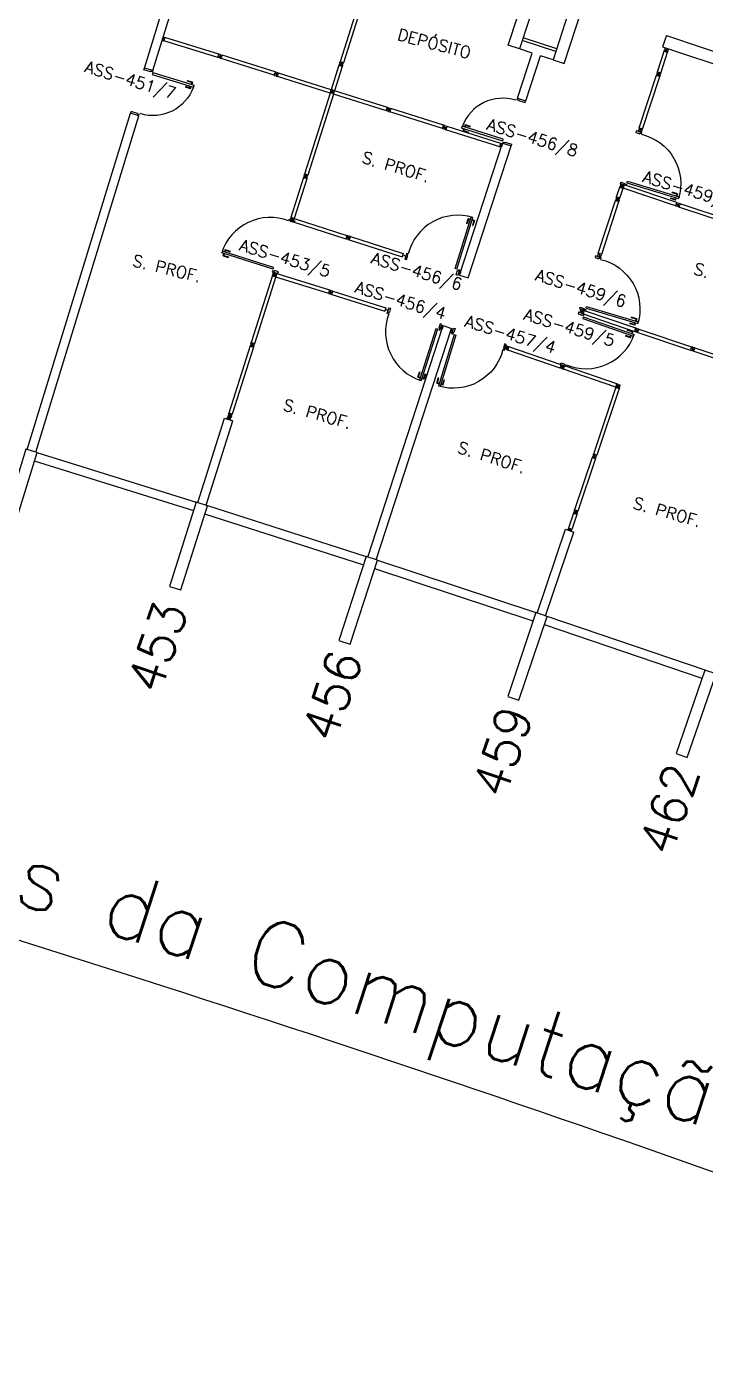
# Model space of a CAD drawing. Extents: x -152 to 150, y 325 to 437.
# Drawn here: x 104.86 to 116.38, y 325.47 to 347.88 of the extents above; entities that cross this region are included whole.
import ezdxf
from ezdxf.enums import TextEntityAlignment as Align

# ---------------------------------------------------------------- set-up
doc = ezdxf.new("R2010")
doc.units = 0
doc.header["$LTSCALE"] = 0.01
doc.header["$MEASUREMENT"] = 0
doc.header["$PDMODE"] = 98
doc.layers.get('0').update_dxf_attribs({"linetype": 'CONTINUOUS'})
doc.layers.get('DEFPOINTS').update_dxf_attribs({"linetype": 'CONTINUOUS'})
for name, color, linetype in [('ALV', 2, 'CONTINUOUS'), ('DIV', 2, 'CONTINUOUS'), ('ESQ', 1, 'CONTINUOUS'), ('ESTR', 3, 'CONTINUOUS'), ('NOPILAR1', 2, 'CONTINUOUS'), ('TEXTO', 2, 'CONTINUOUS'), ('TEXTO-CENTRO-CUSTO', 2, 'CONTINUOUS'), ('TEXTO-ENDEREÇO', 2, 'CONTINUOUS')]:
    doc.layers.add(name, color=color, linetype=linetype)
doc.styles.add('1', font='romans.shx')
doc.styles.add('NOPILAR', font='simplex.shx', dxfattribs={"height": 0.6})
doc.styles.add('UNB-100', font='simplex.shx', dxfattribs={"height": 3})
doc.styles.add('UNB-100-1', font='simplex.shx', dxfattribs={"height": 0.2})
doc.dimstyles.new('1-600', dxfattribs={"dimtxt": 1.1, "dimasz": 2.5, "dimexe": 2, "dimexo": 4, "dimgap": 0.2, "dimtad": 1, "dimdec": 0, "dimzin": 4, "dimdsep": 46, "dimlunit": 6, "dimtxsty": '1', "dimblk1": 'NONE', "dimblk2": 'NONE', "dimsah": 1, "dimcen": 0, "dimclrd": 2, "dimclre": 2, "dimclrt": 2, "dimadec": 0, "dimazin": 0, "dimtfac": 1, "dimtdec": 0, "dimtmove": 2, "dimatfit": 3, "dimldrblk": 'NONE', "dimfxl": 1, "dimtolj": 1, "dimtzin": 0, "dimarcsym": 0})

# ---------------------------------------------------------------- blocks, each defined once
blk = doc.blocks.new('PILAR-SSC')
blk.add_lwpolyline([(0.003, -72.467), (0.003, -73.967), (0.203, -73.967), (0.203, -72.467)], close=True)
blk = doc.blocks.new('PDV2E-SSC')
at = {"layer": 'DIV'}
for p, q in [((0.034, 0.925), (0.034, 0.835)), ((0.034, 0.925), (0.074, 0.925)), ((0.044, 0.915), (0.044, 0.835)), ((0.044, 0.915), (0.074, 0.915)), ((0.076, 0.05), (0.076, 0.965)), ((0.106, 0.965), (0.076, 0.965)), ((0.106, 0.05), (0.106, 0.965)), ((0.148, 0.925), (0.108, 0.925)), ((0.138, 0.915), (0.108, 0.915)), ((0.138, 0.915), (0.138, 0.835)), ((0.148, 0.925), (0.148, 0.835)), ((0.044, 0.835), (0.034, 0.835)), ((0.138, 0.835), (0.148, 0.835)), ((0.031, 0.05), (0.031, -0.05)), ((0.051, 0.05), (0.031, 0.05)), ((0.051, 0.02), (0.051, 0.05)), ((0.051, 0.02), (0.061, 0.02)), ((0.061, -0.05), (0.061, 0.02)), ((0.076, 0.05), (0.106, 0.05)), ((0.95, 0.02), (0.94, 0.02)), ((0.94, -0.05), (0.94, 0.02)), ((0.95, 0.02), (0.95, 0.05)), ((0.95, 0.05), (0.97, 0.05)), ((0.97, 0.05), (0.97, 0.035)), ((0.97, 0.035), (0.97, -0.035)), ((0.031, -0.05), (0.061, -0.05)), ((0.97, -0.05), (0.94, -0.05)), ((0.97, -0.035), (0.97, -0.05))]:
    blk.add_line(p, q, dxfattribs=at)
at = {"layer": 'DIV', "color": 1}
blk.add_arc((0.076, 0.1), 0.865, 356.6786, 90, dxfattribs=at)
blk = doc.blocks.new('MTT-SSC')
for p, q in [((-0.006, 0.03), (-0.03, 0.03)), ((-0.03, 0.008), (-0.03, 0.03)), ((-0.03, 0.008), (-0.02, 0.008)), ((-0.02, -0.008), (-0.02, 0.008)), ((-0.006, 0.0205), (-0.006, 0.03)), ((0.006, 0.0205), (-0.006, 0.0205)), ((0.0051, 0), (-0.0051, 0)), ((-0.0051, 0), (0.0051, 0)), ((0, -0.0051), (0, 0.0051)), ((0, 0.0051), (0, -0.0051)), ((0.006, 0.0205), (0.006, 0.03)), ((0.006, 0.03), (0.03, 0.03)), ((0.02, -0.008), (0.02, 0.008)), ((0.03, 0.008), (0.02, 0.008)), ((0.03, 0.008), (0.03, 0.03)), ((-0.03, -0.008), (-0.02, -0.008)), ((-0.03, -0.008), (-0.03, -0.03)), ((-0.03, -0.03), (-0.006, -0.03)), ((-0.03, -0.03), (-0.009, -0.03)), ((-0.009, -0.03), (-0.027, -0.03)), ((-0.006, -0.0205), (-0.006, -0.03)), ((-0.006, -0.0205), (-0.006, -0.03)), ((0.006, -0.0205), (-0.006, -0.0205)), ((-0.006, -0.0205), (0.006, -0.0205)), ((0.006, -0.0205), (0.006, -0.03)), ((0.006, -0.0205), (0.006, -0.03)), ((0.03, -0.03), (0.006, -0.03)), ((0.03, -0.008), (0.02, -0.008)), ((0.03, -0.008), (0.03, -0.03))]:
    blk.add_line(p, q)
blk = doc.blocks.new('DIV-SSC')
for p, q in [((-0.005, 0), (0.005, 0)), ((0, 0.005), (0, -0.005)), ((-0.03, -0.03), (-0.03, -0.97)), ((0.03, -0.03), (-0.03, -0.03)), ((-0.03, -0.03), (-0.009, -0.03)), ((-0.009, -0.03), (-0.027, -0.03)), ((-0.006, -0.02), (0.006, -0.02)), ((-0.006, -0.02), (-0.006, -0.03)), ((-0.005, -0.022), (0.005, -0.022)), ((-0.005, -0.022), (-0.005, -0.029)), ((0.005, -0.029), (-0.005, -0.029)), ((0.005, -0.03), (-0.005, -0.03)), ((0.005, -0.022), (0.005, -0.029)), ((0.006, -0.02), (0.006, -0.03)), ((0.03, -0.03), (0.03, -0.97)), ((0.03, -0.97), (-0.03, -0.97)), ((0.007, -0.999), (-0.007, -0.999)), ((-0.006, -0.98), (-0.006, -0.97)), ((-0.006, -0.98), (0.006, -0.98)), ((0.005, -0.97), (-0.005, -0.97)), ((0, -0.991), (0, -1.006)), ((0.006, -0.98), (0.006, -0.97))]:
    blk.add_line(p, q)
blk = doc.blocks.new('DIVMT-SSC')
for p, q in [((0, 0.005), (0, -0.005)), ((0, -0.005), (0, 0.005)), ((-0.03, -0.03), (-0.03, -0.97)), ((0.006, -0.03), (-0.006, -0.03)), ((-0.005, 0), (0.005, 0)), ((0.005, 0), (-0.005, 0)), ((0.006, -0.02), (0.006, -0.03)), ((0.03, -0.03), (0.03, -0.97)), ((0.03, -0.97), (-0.03, -0.97)), ((-0.006, -0.98), (-0.006, -0.97)), ((-0.006, -0.98), (0.006, -0.98)), ((0.006, -1.001), (-0.006, -1.001)), ((0.005, -0.97), (-0.005, -0.97)), ((0, -0.994), (0, -1.007)), ((0, -1.02), (0, -1.021)), ((0.006, -0.98), (0.006, -0.97))]:
    blk.add_line(p, q)
blk.add_lwpolyline([(0.006, -0.02), (-0.006, -0.02), (0.006, -0.02), (0.006, -0.03), (0.03, -0.03), (0.03, -0.008), (0.02, -0.008), (0.02, 0.008), (0.03, 0.008), (0.03, 0.03), (0.006, 0.03), (0.006, 0.02), (-0.006, 0.02), (-0.006, 0.03), (-0.03, 0.03), (-0.03, 0.008), (-0.02, 0.008), (-0.02, -0.008), (-0.03, -0.008), (-0.03, -0.03), (-0.006, -0.03), (-0.006, -0.02), (-0.006, -0.03)])
blk = doc.blocks.new('MTINI-SSC')
for p, q in [((-0.03, 0.008), (-0.03, 0.028)), ((-0.03, 0.028), (-0.008, 0.028)), ((-0.03, 0.008), (-0.02, 0.008)), ((-0.02, 0), (-0.02, 0.008)), ((-0.001, 0), (-0.02, 0)), ((-0.008, 0.019), (-0.008, 0.028)), ((0.008, 0.019), (-0.008, 0.019)), ((0.005, 0), (-0.005, 0)), ((0.02, 0), (-0.001, 0)), ((0, -0.005), (0, 0.005)), ((0.008, 0.019), (0.008, 0.028)), ((0.03, 0.028), (0.008, 0.028)), ((0.03, 0.008), (0.02, 0.008)), ((0.02, 0), (0.02, 0.008)), ((0.03, 0.008), (0.03, 0.028))]:
    blk.add_line(p, q)
blk = doc.blocks.new('PD80-SSC')
at = {"color": 2}
for p, q in [((-0.777, 0.01), (-0.777, -0.03)), ((-0.777, 0.01), (-0.687, 0.01)), ((-0.687, 0), (-0.687, 0.01)), ((-0.075, 0), (0.075, 0)), ((-0.075, 0), (-0.075, -0.02)), ((0.075, -0.03), (0.075, 0)), ((-0.817, -0.065), (-0.817, -0.03)), ((-0.085, -0.03), (-0.817, -0.03)), ((-0.085, -0.065), (-0.817, -0.065)), ((-0.777, -0.105), (-0.777, -0.065)), ((-0.777, -0.105), (-0.687, -0.105)), ((-0.767, 0), (-0.767, -0.03)), ((-0.767, 0), (-0.687, 0)), ((-0.767, -0.095), (-0.767, -0.065)), ((-0.767, -0.095), (-0.687, -0.095)), ((-0.687, -0.095), (-0.687, -0.105)), ((-0.085, -0.03), (-0.085, -0.065)), ((-0.075, -0.02), (-0.04, -0.02)), ((-0.04, -0.03), (-0.04, -0.02)), ((-0.04, -0.03), (0.075, -0.03)), ((-0.075, -0.781), (-0.04, -0.781)), ((-0.075, -0.801), (-0.075, -0.781)), ((-0.075, -0.801), (0.075, -0.801)), ((-0.075, -0.802), (0.075, -0.802)), ((-0.04, -0.771), (0.075, -0.771)), ((-0.04, -0.771), (-0.04, -0.781)), ((0.075, -0.771), (0.075, -0.801))]:
    blk.add_line(p, q, dxfattribs=at)
at = {"color": 1}
blk.add_arc((-0.085, -0.03), 0.731, 182.6571, 270, dxfattribs=at)
blk = doc.blocks.new('PE80-SSC')
at = {"color": 2}
for p, q in [((0.075, 0), (-0.075, 0)), ((-0.075, -0.03), (-0.075, 0)), ((0.075, 0), (0.075, -0.02)), ((0.777, 0.01), (0.687, 0.01)), ((0.687, 0), (0.687, 0.01)), ((0.777, 0.01), (0.777, -0.03)), ((0.04, -0.03), (-0.075, -0.03)), ((0.075, -0.02), (0.04, -0.02)), ((0.04, -0.03), (0.04, -0.02)), ((0.085, -0.03), (0.817, -0.03)), ((0.085, -0.03), (0.085, -0.065)), ((0.085, -0.065), (0.817, -0.065)), ((0.767, 0), (0.687, 0)), ((0.767, -0.095), (0.687, -0.095)), ((0.687, -0.095), (0.687, -0.105)), ((0.777, -0.105), (0.687, -0.105)), ((0.767, 0), (0.767, -0.03)), ((0.767, -0.095), (0.767, -0.065)), ((0.777, -0.105), (0.777, -0.065)), ((0.817, -0.065), (0.817, -0.03)), ((0.04, -0.771), (-0.075, -0.771)), ((-0.075, -0.771), (-0.075, -0.801)), ((0.075, -0.801), (-0.075, -0.801)), ((0.075, -0.802), (-0.075, -0.802)), ((0.04, -0.771), (0.04, -0.781)), ((0.075, -0.781), (0.04, -0.781)), ((0.075, -0.801), (0.075, -0.781))]:
    blk.add_line(p, q, dxfattribs=at)
at = {"color": 1}
blk.add_arc((0.085, -0.03), 0.731, 270, 357.3429, dxfattribs=at)
blk = doc.blocks.new('PDV2D-SSC')
for p, q in [((-0.148, 0.925), (-0.108, 0.925)), ((-0.148, 0.925), (-0.148, 0.835)), ((-0.138, 0.915), (-0.108, 0.915)), ((-0.138, 0.915), (-0.138, 0.835)), ((-0.106, 0.965), (-0.076, 0.965)), ((-0.106, 0.05), (-0.106, 0.965)), ((-0.076, 0.05), (-0.076, 0.965)), ((-0.034, 0.925), (-0.074, 0.925)), ((-0.044, 0.915), (-0.074, 0.915)), ((-0.044, 0.915), (-0.044, 0.835)), ((-0.034, 0.925), (-0.034, 0.835)), ((-0.138, 0.835), (-0.148, 0.835)), ((-0.044, 0.835), (-0.034, 0.835)), ((-0.95, 0.05), (-0.97, 0.05)), ((-0.97, 0.05), (-0.97, 0.035)), ((-0.97, 0.035), (-0.97, -0.035)), ((-0.95, 0.02), (-0.95, 0.05)), ((-0.95, 0.02), (-0.94, 0.02)), ((-0.94, -0.05), (-0.94, 0.02)), ((-0.076, 0.05), (-0.106, 0.05)), ((-0.051, 0.02), (-0.061, 0.02)), ((-0.061, -0.05), (-0.061, 0.02)), ((-0.051, 0.05), (-0.031, 0.05)), ((-0.051, 0.02), (-0.051, 0.05)), ((-0.031, 0.05), (-0.031, -0.05)), ((-0.97, -0.035), (-0.97, -0.05)), ((-0.97, -0.05), (-0.94, -0.05)), ((-0.031, -0.05), (-0.061, -0.05))]:
    blk.add_line(p, q)
at = {"color": 1}
blk.add_arc((-0.076, 0.1), 0.865, 90, 183.3214, dxfattribs=at)
blk = doc.blocks.new('A$C73356FFD')
at = {"layer": 'DIV'}
for p, q in [((0.025, 0.03), (0.035, 0.03)), ((0.035, 0.03), (0.025, 0.03)), ((0.03, 0.025), (0.03, 0.035)), ((0.03, 0.035), (0.03, 0.025))]:
    blk.add_line(p, q, dxfattribs=at)
blk.add_lwpolyline([(0.009, 0.036), (0, 0.036), (0, 0.06), (0.022, 0.06), (0.022, 0.05), (0.038, 0.05), (0.038, 0.06), (0.06, 0.06), (0.06, 0.036), (0.05, 0.036), (0.05, 0.024), (0.06, 0.024), (0.06, 0), (0.038, 0), (0.038, 0.01), (0.022, 0.01), (0.022, 0), (0, 0), (0, 0.024), (0.009, 0.024)], close=True, dxfattribs=at)
blk = doc.blocks.new('A$C2A1C1759')
at = {"linetype": 'Continuous'}
blk.add_blockref('A$C73356FFD', (0, 0), dxfattribs=at)
blk = doc.blocks.new('*D80')
at = {"layer": 'DEFPOINTS', "color": 0, "transparency": 16777216}
for p in [(99.036, 342.436), (98.62, 340.995), (122.267, 334.866), (121.754, 333.457), (112.016, 329.987)]:
    blk.add_point(p, dxfattribs=at)
at = {"layer": 'TEXTO-CENTRO-CUSTO', "color": 2, "lineweight": -2, "transparency": 16777216}
for p, q in [((97.511, 337.152), (96.264, 332.828)), ((120.386, 329.698), (118.846, 325.469))]:
    blk.add_line(p, q, dxfattribs=at)
blk.add_arc((-0.447, -2.286), 350.79, 70, 73.90244, dxfattribs=at)
at = {"layer": 'TEXTO-CENTRO-CUSTO', "color": 2, "transparency": 16777216, "insert": (108.527, 332.13), "char_height": 1.1, "attachment_point": 5, "rotation": 341.9512, "style": '1'}
blk.add_mtext('\\A1;Ciências da Computação', dxfattribs=at)
blk = doc.blocks.new('_NONE')
at = {"color": 0, "linetype": 'ByBlock'}
blk.add_circle((0, 0), 0.25, dxfattribs=at)

msp = doc.modelspace()

# ---------------------------------------------------------------- linework, layer by layer
at = {"layer": 'ALV'}
for p, q in [((106.857, 347.176), (107.51, 349.304)), ((107, 347.132), (107.654, 349.26)), ((113.837, 347.457), (113.266, 347.643)), ((113.852, 347.505), (113.282, 347.691)), ((115.712, 347.727), (115.649, 347.537)), ((115.712, 347.727), (119.248, 346.541)), ((113.185, 346.667), (113.434, 347.431)), ((113.434, 347.431), (113.22, 347.501)), ((115.649, 347.537), (119.185, 346.351)), ((113.328, 346.622), (113.576, 347.384)), ((113.79, 347.315), (113.576, 347.384)), ((107, 347.132), (106.857, 347.176)), ((113.185, 346.667), (113.328, 346.622)), ((104.868, 340.701), (106.621, 346.409)), ((105.012, 340.657), (106.765, 346.365)), ((106.765, 346.365), (106.621, 346.409)), ((112.205, 343.66), (112.935, 345.901)), ((112.348, 343.613), (113.078, 345.855)), ((112.935, 345.901), (113.078, 345.855)), ((112.205, 343.66), (112.348, 343.613)), ((110.645, 338.874), (111.926, 342.804)), ((110.788, 338.827), (112.069, 342.757)), ((111.926, 342.804), (112.069, 342.757)), ((107.761, 339.8), (108.213, 341.23)), ((107.904, 339.754), (108.356, 341.185)), ((108.213, 341.23), (108.356, 341.185)), ((104.988, 340.507), (107.69, 339.665)), ((105.033, 340.65), (107.734, 339.808)), ((107.879, 339.605), (110.573, 338.739)), ((107.925, 339.747), (110.619, 338.882)), ((113.522, 337.923), (113.999, 339.346)), ((113.664, 337.876), (114.141, 339.299)), ((113.999, 339.346), (114.141, 339.299)), ((110.762, 338.678), (113.449, 337.79)), ((110.809, 338.82), (113.496, 337.932)), ((113.686, 337.869), (116.365, 336.958)), ((113.637, 337.727), (116.316, 336.816))]:
    msp.add_line(p, q, dxfattribs=at)
at = {"layer": 'DIV'}
for p, q in [((107.149, 347.682), (107.148, 347.683)), ((107.174, 347.675), (107.161, 347.679)), ((107.166, 347.671), (107.169, 347.683)), ((107.19, 347.676), (107.186, 347.665)), ((107.186, 347.665), (107.195, 347.662)), ((107.188, 347.639), (107.206, 347.696)), ((107.19, 347.676), (107.199, 347.673)), ((107.195, 347.663), (107.198, 347.672)), ((108.121, 347.411), (107.206, 347.696)), ((108.103, 347.354), (107.188, 347.639)), ((115.561, 347.11), (115.676, 347.464)), ((115.618, 347.091), (115.733, 347.446)), ((115.676, 347.464), (115.733, 347.446)), ((115.702, 347.466), (115.699, 347.457)), ((115.7, 347.456), (115.709, 347.453)), ((115.713, 347.462), (115.702, 347.466)), ((115.708, 347.486), (115.72, 347.482)), ((115.713, 347.462), (115.71, 347.453)), ((115.712, 347.477), (115.716, 347.49)), ((115.72, 347.502), (115.72, 347.503)), ((108.103, 347.354), (108.121, 347.411)), ((108.103, 347.354), (108.11, 347.377)), ((108.124, 347.347), (108.103, 347.354)), ((108.11, 347.378), (108.113, 347.387)), ((108.119, 347.374), (108.11, 347.377)), ((108.119, 347.374), (108.11, 347.377)), ((108.121, 347.411), (108.114, 347.388)), ((108.121, 347.411), (108.114, 347.391)), ((108.114, 347.391), (108.12, 347.408)), ((108.123, 347.385), (108.114, 347.388)), ((108.123, 347.385), (108.114, 347.388)), ((108.119, 347.374), (108.123, 347.385)), ((108.123, 347.385), (108.119, 347.374)), ((108.142, 347.404), (108.121, 347.411)), ((108.124, 347.347), (108.127, 347.357)), ((108.127, 347.357), (108.142, 347.352)), ((108.135, 347.375), (108.145, 347.372)), ((108.145, 347.372), (108.135, 347.375)), ((108.142, 347.404), (108.139, 347.395)), ((108.139, 347.395), (108.154, 347.39)), ((108.139, 347.368), (108.142, 347.378)), ((108.142, 347.378), (108.139, 347.368)), ((108.139, 347.342), (108.142, 347.352)), ((108.139, 347.342), (108.16, 347.336)), ((108.157, 347.399), (108.154, 347.39)), ((108.157, 347.399), (108.178, 347.393)), ((108.158, 347.361), (108.162, 347.373)), ((108.158, 347.361), (108.167, 347.359)), ((108.167, 347.359), (108.16, 347.336)), ((108.162, 347.373), (108.171, 347.37)), ((108.171, 347.37), (108.178, 347.393)), ((110.157, 347.223), (110.027, 346.808)), ((110.214, 347.205), (110.084, 346.79)), ((110.164, 347.244), (110.157, 347.223)), ((110.157, 347.223), (110.18, 347.216)), ((110.214, 347.205), (110.157, 347.223)), ((110.157, 347.223), (110.177, 347.217)), ((110.177, 347.217), (110.16, 347.222)), ((110.164, 347.244), (110.173, 347.241)), ((110.169, 347.26), (110.175, 347.281)), ((110.169, 347.26), (110.178, 347.257)), ((110.173, 347.241), (110.178, 347.257)), ((110.198, 347.273), (110.175, 347.281)), ((110.183, 347.225), (110.18, 347.216)), ((110.183, 347.225), (110.18, 347.216)), ((110.191, 347.213), (110.181, 347.216)), ((110.194, 347.222), (110.183, 347.225)), ((110.183, 347.225), (110.194, 347.222)), ((110.2, 347.241), (110.19, 347.244)), ((110.19, 347.244), (110.2, 347.241)), ((110.194, 347.222), (110.192, 347.213)), ((110.194, 347.222), (110.192, 347.213)), ((110.214, 347.205), (110.192, 347.213)), ((110.193, 347.238), (110.196, 347.248)), ((110.196, 347.248), (110.193, 347.238)), ((110.195, 347.264), (110.198, 347.273)), ((110.207, 347.261), (110.195, 347.264)), ((110.207, 347.261), (110.21, 347.27)), ((110.21, 347.27), (110.233, 347.262)), ((110.212, 347.229), (110.216, 347.245)), ((110.221, 347.226), (110.212, 347.229)), ((110.221, 347.226), (110.214, 347.205)), ((110.226, 347.242), (110.216, 347.245)), ((110.226, 347.242), (110.233, 347.262)), ((115.55, 347.074), (115.543, 347.053)), ((115.566, 347.046), (115.543, 347.053)), ((115.55, 347.074), (115.559, 347.071)), ((115.555, 347.089), (115.561, 347.11)), ((115.555, 347.089), (115.564, 347.086)), ((115.564, 347.086), (115.559, 347.071)), ((115.561, 347.11), (115.584, 347.103)), ((115.561, 347.11), (115.618, 347.091)), ((115.569, 347.055), (115.566, 347.046)), ((115.569, 347.055), (115.58, 347.051)), ((115.576, 347.074), (115.585, 347.071)), ((115.585, 347.071), (115.576, 347.074)), ((115.58, 347.051), (115.577, 347.042)), ((115.577, 347.042), (115.6, 347.034)), ((115.582, 347.077), (115.579, 347.067)), ((115.579, 347.067), (115.582, 347.077)), ((115.581, 347.094), (115.584, 347.103)), ((115.581, 347.094), (115.584, 347.103)), ((115.581, 347.094), (115.593, 347.09)), ((115.593, 347.09), (115.581, 347.094)), ((115.585, 347.102), (115.595, 347.099)), ((115.593, 347.09), (115.596, 347.099)), ((115.593, 347.09), (115.596, 347.099)), ((115.618, 347.091), (115.596, 347.099)), ((115.602, 347.074), (115.597, 347.058)), ((115.607, 347.055), (115.597, 347.058)), ((115.598, 347.098), (115.616, 347.092)), ((115.618, 347.091), (115.598, 347.098)), ((115.607, 347.055), (115.6, 347.034)), ((115.612, 347.071), (115.602, 347.074)), ((115.612, 347.071), (115.618, 347.091)), ((110.009, 346.75), (109.572, 345.374)), ((110.016, 346.771), (110.025, 346.768)), ((110.02, 346.787), (110.027, 346.808)), ((110.02, 346.787), (110.03, 346.784)), ((110.025, 346.768), (110.03, 346.784)), ((110.05, 346.8), (110.027, 346.808)), ((110.084, 346.79), (110.027, 346.808)), ((110.035, 346.752), (110.032, 346.743)), ((110.046, 346.749), (110.035, 346.752)), ((110.041, 346.752), (110.04, 346.751)), ((110.053, 346.768), (110.041, 346.772)), ((110.046, 346.749), (110.043, 346.74)), ((110.049, 346.777), (110.045, 346.764)), ((110.047, 346.792), (110.05, 346.801)), ((110.047, 346.791), (110.05, 346.8)), ((110.047, 346.792), (110.059, 346.788)), ((110.058, 346.788), (110.047, 346.791)), ((110.061, 346.798), (110.051, 346.801)), ((110.058, 346.788), (110.061, 346.797)), ((110.059, 346.788), (110.062, 346.797)), ((110.063, 346.756), (110.068, 346.772)), ((110.073, 346.753), (110.063, 346.756)), ((110.078, 346.769), (110.068, 346.772)), ((110.066, 346.732), (109.629, 345.356)), ((111.018, 346.431), (111.036, 346.488)), ((111.973, 346.129), (111.991, 346.186)), ((112.885, 345.84), (111.973, 346.129)), ((112.903, 345.897), (111.991, 346.186)), ((112.885, 345.84), (112.903, 345.897)), ((112.892, 345.864), (112.895, 345.874)), ((112.901, 345.86), (112.892, 345.863)), ((112.893, 345.864), (112.896, 345.873)), ((112.9, 345.861), (112.893, 345.864)), ((112.904, 345.872), (112.895, 345.874)), ((112.903, 345.897), (112.896, 345.877)), ((112.896, 345.877), (112.902, 345.894)), ((112.903, 345.871), (112.896, 345.873)), ((112.903, 345.871), (112.9, 345.861)), ((112.904, 345.872), (112.901, 345.86)), ((112.927, 345.858), (112.917, 345.861)), ((112.924, 345.865), (112.921, 345.855)), ((109.554, 345.317), (109.341, 344.639)), ((109.611, 345.298), (109.398, 344.621)), ((109.56, 345.338), (109.554, 345.317)), ((109.554, 345.317), (109.577, 345.309)), ((109.611, 345.298), (109.554, 345.317)), ((109.554, 345.317), (109.574, 345.31)), ((109.574, 345.31), (109.557, 345.316)), ((109.56, 345.338), (109.57, 345.335)), ((109.565, 345.353), (109.572, 345.374)), ((109.565, 345.353), (109.575, 345.35)), ((109.57, 345.335), (109.575, 345.35)), ((109.595, 345.367), (109.572, 345.374)), ((109.629, 345.356), (109.572, 345.374)), ((109.58, 345.318), (109.577, 345.309)), ((109.58, 345.318), (109.577, 345.309)), ((109.587, 345.306), (109.578, 345.309)), ((109.591, 345.315), (109.58, 345.318)), ((109.58, 345.318), (109.591, 345.315)), ((109.597, 345.334), (109.585, 345.337)), ((109.586, 345.317), (109.585, 345.316)), ((109.596, 345.335), (109.587, 345.338)), ((109.587, 345.338), (109.596, 345.335)), ((109.591, 345.315), (109.588, 345.306)), ((109.591, 345.315), (109.588, 345.306)), ((109.611, 345.298), (109.588, 345.306)), ((109.593, 345.342), (109.589, 345.329)), ((109.59, 345.331), (109.593, 345.341)), ((109.593, 345.341), (109.59, 345.331)), ((109.592, 345.357), (109.595, 345.367)), ((109.592, 345.357), (109.595, 345.367)), ((109.603, 345.354), (109.592, 345.357)), ((109.592, 345.357), (109.603, 345.354)), ((109.605, 345.363), (109.596, 345.366)), ((109.603, 345.354), (109.606, 345.363)), ((109.603, 345.354), (109.606, 345.363)), ((109.606, 345.363), (109.629, 345.356)), ((109.608, 345.322), (109.613, 345.338)), ((109.618, 345.319), (109.608, 345.322)), ((109.618, 345.319), (109.611, 345.298)), ((109.622, 345.335), (109.613, 345.338)), ((109.622, 345.335), (109.629, 345.356)), ((114.953, 345.174), (114.965, 345.17)), ((114.957, 345.165), (114.961, 345.178)), ((114.965, 345.19), (114.965, 345.191)), ((114.855, 344.951), (114.848, 344.93)), ((114.855, 344.951), (114.865, 344.948)), ((114.86, 344.966), (114.867, 344.987)), ((114.86, 344.966), (114.87, 344.963)), ((114.87, 344.963), (114.865, 344.948)), ((114.867, 344.987), (114.921, 345.152)), ((114.867, 344.987), (114.89, 344.979)), ((114.867, 344.987), (114.924, 344.968)), ((114.881, 344.951), (114.891, 344.947)), ((114.891, 344.947), (114.881, 344.951)), ((114.888, 344.954), (114.885, 344.944)), ((114.885, 344.944), (114.888, 344.954)), ((114.887, 344.97), (114.89, 344.979)), ((114.887, 344.97), (114.89, 344.979)), ((114.887, 344.97), (114.898, 344.967)), ((114.898, 344.967), (114.887, 344.97)), ((114.891, 344.979), (114.9, 344.976)), ((114.898, 344.967), (114.901, 344.976)), ((114.898, 344.967), (114.901, 344.976)), ((114.924, 344.968), (114.901, 344.976)), ((114.908, 344.95), (114.903, 344.935)), ((114.904, 344.975), (114.921, 344.969)), ((114.924, 344.968), (114.904, 344.975)), ((114.917, 344.947), (114.908, 344.95)), ((114.917, 344.947), (114.924, 344.968)), ((114.921, 345.152), (114.978, 345.134)), ((114.924, 344.968), (114.978, 345.134)), ((114.947, 345.154), (114.944, 345.145)), ((114.945, 345.145), (114.954, 345.141)), ((114.958, 345.15), (114.947, 345.154)), ((114.958, 345.15), (114.955, 345.141)), ((114.871, 344.922), (114.848, 344.93)), ((114.874, 344.931), (114.871, 344.922)), ((114.874, 344.931), (114.886, 344.928)), ((114.886, 344.928), (114.883, 344.919)), ((114.883, 344.919), (114.906, 344.911)), ((114.912, 344.932), (114.903, 344.935)), ((114.912, 344.932), (114.906, 344.911)), ((109.398, 344.621), (109.341, 344.639)), ((109.366, 344.599), (109.354, 344.603)), ((109.354, 344.583), (109.354, 344.582)), ((109.362, 344.608), (109.358, 344.595)), ((109.361, 344.623), (109.364, 344.632)), ((109.361, 344.623), (109.372, 344.62)), ((109.374, 344.629), (109.365, 344.632)), ((109.372, 344.62), (109.375, 344.629)), ((109.028, 343.654), (108.667, 342.514)), ((109.085, 343.636), (108.724, 342.495)), ((109.034, 343.675), (109.028, 343.654)), ((109.028, 343.654), (109.05, 343.647)), ((109.085, 343.636), (109.028, 343.654)), ((109.028, 343.654), (109.048, 343.647)), ((109.048, 343.647), (109.03, 343.653)), ((109.034, 343.675), (109.044, 343.672)), ((109.039, 343.69), (109.046, 343.711)), ((109.039, 343.69), (109.049, 343.687)), ((109.044, 343.672), (109.049, 343.687)), ((109.069, 343.704), (109.046, 343.711)), ((109.053, 343.656), (109.05, 343.647)), ((109.053, 343.656), (109.05, 343.647)), ((109.061, 343.643), (109.051, 343.646)), ((109.065, 343.652), (109.053, 343.656)), ((109.053, 343.656), (109.065, 343.652)), ((109.07, 343.672), (109.06, 343.675)), ((109.06, 343.675), (109.07, 343.672)), ((109.065, 343.652), (109.062, 343.643)), ((109.065, 343.652), (109.062, 343.643)), ((109.085, 343.636), (109.062, 343.643)), ((109.064, 343.668), (109.067, 343.678)), ((109.067, 343.678), (109.064, 343.668)), ((109.066, 343.695), (109.069, 343.704)), ((109.077, 343.691), (109.066, 343.695)), ((109.077, 343.691), (109.08, 343.7)), ((109.08, 343.7), (109.103, 343.693)), ((109.082, 343.66), (109.087, 343.675)), ((109.091, 343.657), (109.082, 343.66)), ((109.091, 343.657), (109.085, 343.636)), ((109.096, 343.672), (109.087, 343.675)), ((109.096, 343.672), (109.103, 343.693)), ((114.251, 343.046), (114.243, 343.024)), ((114.264, 343.017), (114.243, 343.024)), ((114.26, 343.043), (114.251, 343.046)), ((114.255, 343.058), (114.262, 343.08)), ((114.264, 343.055), (114.255, 343.058)), ((114.264, 343.055), (114.26, 343.043)), ((114.283, 343.073), (114.262, 343.08)), ((114.264, 343.017), (114.267, 343.026)), ((114.282, 343.021), (114.267, 343.026)), ((114.286, 343.041), (114.276, 343.044)), ((114.276, 343.044), (114.286, 343.041)), ((114.283, 343.047), (114.279, 343.038)), ((114.279, 343.038), (114.283, 343.047)), ((114.279, 343.011), (114.282, 343.021)), ((114.279, 343.011), (114.3, 343.004)), ((114.283, 343.073), (114.28, 343.064)), ((114.295, 343.059), (114.28, 343.064)), ((114.298, 343.068), (114.295, 343.059)), ((114.298, 343.068), (114.319, 343.061)), ((114.302, 343.041), (114.299, 343.03)), ((114.299, 343.03), (114.302, 343.041)), ((114.299, 343.03), (114.308, 343.027)), ((114.299, 343.03), (114.308, 343.027)), ((114.319, 343.061), (114.3, 343.004)), ((114.3, 343.004), (114.308, 343.027)), ((114.3, 343.004), (114.307, 343.024)), ((114.3, 343.004), (115.171, 342.706)), ((114.307, 343.024), (114.301, 343.007)), ((114.302, 343.041), (114.311, 343.038)), ((114.302, 343.041), (114.311, 343.038)), ((114.311, 343.037), (114.308, 343.028)), ((114.319, 343.061), (114.311, 343.038)), ((114.319, 343.061), (115.19, 342.763)), ((115.19, 342.763), (115.171, 342.706)), ((108.66, 342.493), (108.667, 342.514)), ((108.66, 342.493), (108.67, 342.49)), ((108.665, 342.474), (108.67, 342.49)), ((108.69, 342.506), (108.667, 342.514)), ((108.724, 342.495), (108.667, 342.514)), ((108.687, 342.497), (108.69, 342.506)), ((108.687, 342.497), (108.69, 342.506)), ((108.698, 342.494), (108.687, 342.497)), ((108.687, 342.497), (108.698, 342.494)), ((108.7, 342.503), (108.691, 342.506)), ((108.698, 342.494), (108.701, 342.503)), ((108.698, 342.494), (108.701, 342.503)), ((108.701, 342.503), (108.724, 342.495)), ((108.717, 342.475), (108.724, 342.495)), ((108.65, 342.458), (108.289, 341.318)), ((108.707, 342.44), (108.346, 341.3)), ((108.655, 342.477), (108.649, 342.456)), ((108.649, 342.456), (108.672, 342.449)), ((108.706, 342.438), (108.649, 342.456)), ((108.649, 342.456), (108.669, 342.45)), ((108.669, 342.45), (108.652, 342.455)), ((108.655, 342.477), (108.665, 342.474)), ((108.674, 342.458), (108.672, 342.449)), ((108.674, 342.458), (108.672, 342.449)), ((108.682, 342.446), (108.672, 342.449)), ((108.686, 342.455), (108.674, 342.458)), ((108.674, 342.458), (108.686, 342.455)), ((108.692, 342.473), (108.68, 342.477)), ((108.68, 342.457), (108.68, 342.456)), ((108.691, 342.474), (108.681, 342.477)), ((108.681, 342.477), (108.691, 342.474)), ((108.686, 342.455), (108.683, 342.446)), ((108.686, 342.455), (108.683, 342.446)), ((108.706, 342.438), (108.683, 342.446)), ((108.688, 342.482), (108.684, 342.469)), ((108.685, 342.471), (108.688, 342.481)), ((108.688, 342.481), (108.685, 342.471)), ((108.703, 342.462), (108.708, 342.478)), ((108.712, 342.459), (108.703, 342.462)), ((108.712, 342.459), (108.706, 342.438)), ((108.717, 342.475), (108.708, 342.478)), ((114.867, 341.792), (114.874, 341.812)), ((114.896, 341.805), (114.874, 341.812)), ((114.854, 341.756), (114.474, 340.622)), ((114.911, 341.736), (114.531, 340.603)), ((114.861, 341.776), (114.854, 341.756)), ((114.854, 341.756), (114.877, 341.748)), ((114.911, 341.736), (114.854, 341.756)), ((114.854, 341.756), (114.874, 341.749)), ((114.874, 341.749), (114.857, 341.755)), ((114.861, 341.776), (114.871, 341.773)), ((114.867, 341.792), (114.876, 341.788)), ((114.871, 341.773), (114.876, 341.788)), ((114.88, 341.757), (114.877, 341.748)), ((114.88, 341.757), (114.877, 341.748)), ((114.888, 341.744), (114.878, 341.748)), ((114.892, 341.753), (114.88, 341.757)), ((114.88, 341.757), (114.892, 341.753)), ((114.897, 341.773), (114.888, 341.776)), ((114.888, 341.776), (114.897, 341.773)), ((114.892, 341.753), (114.889, 341.744)), ((114.892, 341.753), (114.889, 341.744)), ((114.911, 341.736), (114.889, 341.744)), ((114.891, 341.77), (114.894, 341.779)), ((114.894, 341.779), (114.891, 341.77)), ((114.893, 341.796), (114.896, 341.805)), ((114.905, 341.792), (114.893, 341.796)), ((114.905, 341.792), (114.908, 341.801)), ((114.908, 341.801), (114.93, 341.793)), ((114.909, 341.761), (114.914, 341.776)), ((114.918, 341.757), (114.909, 341.761)), ((114.918, 341.757), (114.911, 341.736)), ((114.923, 341.773), (114.914, 341.776)), ((114.923, 341.773), (114.93, 341.793)), ((108.324, 341.23), (108.267, 341.248)), ((108.278, 341.282), (108.271, 341.261)), ((108.271, 341.261), (108.294, 341.253)), ((108.328, 341.243), (108.271, 341.261)), ((108.271, 341.261), (108.291, 341.254)), ((108.291, 341.254), (108.274, 341.26)), ((108.278, 341.282), (108.287, 341.279)), ((108.292, 341.207), (108.28, 341.211)), ((108.282, 341.297), (108.289, 341.318)), ((108.282, 341.297), (108.292, 341.294)), ((108.288, 341.216), (108.284, 341.203)), ((108.287, 341.279), (108.292, 341.294)), ((108.287, 341.231), (108.29, 341.24)), ((108.287, 341.231), (108.298, 341.228)), ((108.346, 341.3), (108.289, 341.318)), ((108.312, 341.311), (108.289, 341.318)), ((108.346, 341.3), (108.289, 341.318)), ((108.3, 341.237), (108.291, 341.24)), ((108.297, 341.262), (108.294, 341.253)), ((108.297, 341.262), (108.294, 341.253)), ((108.304, 341.25), (108.295, 341.253)), ((108.308, 341.259), (108.297, 341.262)), ((108.297, 341.262), (108.308, 341.259)), ((108.298, 341.228), (108.301, 341.237)), ((108.314, 341.278), (108.302, 341.281)), ((108.314, 341.278), (108.302, 341.281)), ((108.303, 341.261), (108.302, 341.26)), ((108.313, 341.279), (108.304, 341.282)), ((108.304, 341.282), (108.313, 341.279)), ((108.308, 341.259), (108.305, 341.25)), ((108.308, 341.259), (108.305, 341.25)), ((108.328, 341.243), (108.305, 341.25)), ((108.31, 341.286), (108.306, 341.273)), ((108.31, 341.286), (108.306, 341.273)), ((108.307, 341.275), (108.31, 341.285)), ((108.31, 341.285), (108.307, 341.275)), ((108.309, 341.302), (108.312, 341.311)), ((108.309, 341.302), (108.312, 341.311)), ((108.309, 341.302), (108.312, 341.311)), ((108.309, 341.302), (108.32, 341.298)), ((108.32, 341.298), (108.309, 341.302)), ((108.309, 341.302), (108.32, 341.298)), ((108.322, 341.307), (108.313, 341.31)), ((108.322, 341.307), (108.313, 341.31)), ((108.32, 341.298), (108.323, 341.307)), ((108.32, 341.298), (108.323, 341.307)), ((108.32, 341.298), (108.323, 341.307)), ((108.323, 341.307), (108.346, 341.3)), ((108.325, 341.267), (108.33, 341.282)), ((108.335, 341.264), (108.325, 341.267)), ((108.335, 341.264), (108.328, 341.243)), ((108.34, 341.279), (108.33, 341.282)), ((108.34, 341.279), (108.346, 341.3)), ((114.531, 340.603), (114.474, 340.622)), ((114.499, 340.581), (114.487, 340.585)), ((114.487, 340.565), (114.487, 340.564)), ((114.495, 340.59), (114.491, 340.577)), ((114.494, 340.605), (114.497, 340.614)), ((114.494, 340.605), (114.505, 340.601)), ((114.507, 340.611), (114.498, 340.614)), ((114.505, 340.601), (114.508, 340.61)), ((114.137, 339.617), (114.053, 339.363)), ((114.194, 339.598), (114.11, 339.344)), ((114.144, 339.638), (114.137, 339.617)), ((114.137, 339.617), (114.16, 339.609)), ((114.194, 339.598), (114.137, 339.617)), ((114.137, 339.617), (114.157, 339.61)), ((114.157, 339.61), (114.14, 339.616)), ((114.144, 339.638), (114.154, 339.634)), ((114.149, 339.653), (114.156, 339.674)), ((114.149, 339.653), (114.159, 339.65)), ((114.154, 339.634), (114.159, 339.65)), ((114.179, 339.666), (114.156, 339.674)), ((114.163, 339.618), (114.16, 339.609)), ((114.163, 339.618), (114.16, 339.609)), ((114.17, 339.606), (114.161, 339.609)), ((114.174, 339.614), (114.163, 339.618)), ((114.163, 339.618), (114.174, 339.614)), ((114.18, 339.634), (114.17, 339.637)), ((114.17, 339.637), (114.18, 339.634)), ((114.174, 339.614), (114.171, 339.605)), ((114.174, 339.614), (114.171, 339.605)), ((114.194, 339.598), (114.171, 339.605)), ((114.174, 339.631), (114.177, 339.64)), ((114.177, 339.64), (114.174, 339.631)), ((114.176, 339.657), (114.179, 339.666)), ((114.187, 339.653), (114.176, 339.657)), ((114.187, 339.653), (114.191, 339.662)), ((114.191, 339.662), (114.213, 339.654)), ((114.192, 339.622), (114.197, 339.637)), ((114.201, 339.618), (114.192, 339.622)), ((114.201, 339.618), (114.194, 339.598)), ((114.206, 339.634), (114.197, 339.637)), ((114.206, 339.634), (114.213, 339.654)), ((114.11, 339.344), (114.053, 339.363)), ((114.073, 339.346), (114.076, 339.355)), ((114.086, 339.352), (114.077, 339.355)), ((114.084, 339.342), (114.087, 339.351)), ((114.078, 339.322), (114.066, 339.326)), ((114.074, 339.331), (114.069, 339.318)), ((114.073, 339.346), (114.084, 339.342))]:
    msp.add_line(p, q, dxfattribs=at)
at = {"layer": 'ESTR'}
for points in [[(113.338, 348.514), (113.529, 348.452), (113.219, 347.501), (113.029, 347.563)], [(114.099, 348.266), (113.789, 347.315), (113.979, 347.253), (114.289, 348.204)]]:
    msp.add_lwpolyline(points, close=True, dxfattribs=at)

# ---------------------------------------------------------------- block references
for p, rotation in [((109.064, 343.672), 72.20621525604938), ((111.916, 342.767), 162.5003712529552), ((114.281, 343.042), 250.5880849526177)]:
    msp.add_blockref('PDV2E-SSC', p, dxfattribs=dict(rotation=rotation))
at = {"xscale": -1}
for p, rotation in [((114.281, 343.042), 253.3694768310057), ((112.055, 342.722), 162.9000068314567)]:
    msp.add_blockref('PDV2E-SSC', p, dxfattribs=dict(at, rotation=rotation))
at = {"layer": 'DIV'}
for name, p, rotation in [('DIVMT-SSC', (110.497, 348.196), 342.4392000000008), ('MTINI-SSC', (107.168, 347.677), 251.8317829984601), ('A$C2A1C1759', (115.733, 347.446), 71.46299999999911), ('DIVMT-SSC', (109.094, 347.072), 252.4391999999999), ('DIV-SSC', (110.047, 346.77), 252.4391999999999), ('DIVMT-SSC', (115.271, 346.121), 161.9787808918591), ('DIV-SSC', (110.999, 346.469), 252.4391999999999), ('PE80-SSC', (113.007, 345.878), 162.1024643259019), ('MTT-SSC', (110.999, 346.469), 72.4392000000126), ('DIV-SSC', (111.952, 346.167), 252.4391999999999), ('MTT-SSC', (111.953, 346.167), 72.4392000000126), ('MTINI-SSC', (112.922, 345.86), 73.04526849288519), ('A$C2A1C1759', (114.978, 345.134), 71.97878089186351), ('DIVMT-SSC', (114.577, 343.998), 161.9787808918591), ('PDV2D-SSC', (112.217, 343.694), 342.7829853744706), ('DIVMT-SSC', (109.36, 344.601), 72.31979137350828), ('DIVMT-SSC', (110.313, 344.297), 72.2059487347776), ('DIVMT-SSC', (109.064, 343.671), 72.5861990457355), ('MTINI-SSC', (112.217, 343.694), 71.95485989459996), ('DIVMT-SSC', (110.017, 343.369), 72.5861990457355), ('MTINI-SSC', (111.916, 342.767), 72.72685061136369), ('DIVMT-SSC', (115.209, 342.725), 71.46299999999911), ('MTT-SSC', (113.003, 342.427), 251.1095855658679), ('DIV-SSC', (113.947, 342.1), 250.9127489322651), ('DIVMT-SSC', (116.157, 342.407), 71.46299999999911), ('MTT-SSC', (113.948, 342.102), 251.1095855658679), ('DIV-SSC', (114.892, 341.774), 250.9127489322651), ('MTINI-SSC', (108.286, 341.209), 343.4655546914567), ('DIVMT-SSC', (114.493, 340.584), 341.4636000000013), ('MTINI-SSC', (114.072, 339.324), 342.4899546914559)]:
    msp.add_blockref(name, p, dxfattribs=dict(at, rotation=rotation))
at = {"layer": 'DIV', "xscale": -1}
for name, p, rotation in [('PDV2E-SSC', (114.973, 345.166), 253.3694768310057), ('DIVMT-SSC', (115.907, 344.854), 251.4629999999255), ('DIVMT-SSC', (116.855, 344.536), 251.4629999999255), ('MTINI-SSC', (112.055, 342.722), 252.6735274730465)]:
    msp.add_blockref(name, p, dxfattribs=dict(at, rotation=rotation))
at = {"layer": 'ESQ', "xscale": -1, "rotation": 342.9232612410456}
msp.add_blockref('PD80-SSC', (106.928, 347.154), dxfattribs=at)
at = {"layer": 'ESTR'}
for p, rotation in [((126.117, 409.982), 342.9268292682939), ((129.599, 408.897), 342.4390243902444), ((133.071, 407.783), 341.9512195121937), ((136.534, 406.639), 341.4634146341473), ((139.986, 405.466), 340.975609756098)]:
    msp.add_blockref('PILAR-SSC', p, dxfattribs=dict(at, rotation=rotation))

# ---------------------------------------------------------------- texts
at = {"layer": 'NOPILAR1', "style": 'NOPILAR'}
for s, p in [('453', (107.117, 336.523)), ('456', (110.082, 335.697)), ('459', (112.969, 334.749)), ('462', (115.797, 333.771))]:
    msp.add_text(s, height=0.6, rotation=71.4452, dxfattribs=at).set_placement(p)
at = {"layer": 'TEXTO', "style": 'UNB-100'}
for s, rotation, p in [('DEPÓSITO', 345.092, (111.132, 347.659)), ('S. PROF.', 343.2036, (110.529, 345.573)), ('S. PROF.', 346.1811, (106.639, 343.817)), ('S. PROF.', 343.7936, (116.158, 343.681)), ('S. PROF.', 344.2363, (109.194, 341.368)), ('S. PROF.', 342.5014, (112.154, 340.648)), ('S. PROF.', 344.0794, (115.13, 339.703))]:
    msp.add_text(s, height=0.2, rotation=rotation, dxfattribs=at).set_placement(p)
at = {"layer": 'TEXTO-ENDEREÇO', "style": 'UNB-100-1'}
for s, p in [('ASS-451/7', (106.59, 346.879)), ('ASS-456/8', (113.411, 345.9)), ('ASS-459/8', (116.056, 345.015)), ('ASS-453/5', (109.212, 343.854)), ('ASS-456/6', (111.449, 343.633)), ('ASS-459/6', (114.233, 343.343)), ('ASS-456/4', (111.173, 343.137)), ('ASS-457/4', (113.038, 342.559)), ('ASS-459/5', (114.037, 342.677))]:
    msp.add_text(s, height=0.2, rotation=342.9402, dxfattribs=at).set_placement(p, align=Align.CENTER)

# ---------------------------------------------------------------- dimensions: what is measured, and where the dimension line sits
at = {"layer": 'TEXTO-CENTRO-CUSTO'}
dim = msp.add_angular_dim_2l(base=(112.016, 329.987), line1=((99.036, 342.436), (98.62, 340.995)), line2=((121.754, 333.457), (122.267, 334.866)), text='Ciências da Computação', dimstyle='1-600', override={"dimazin": 1}, dxfattribs=at)
dim.commit()
dim.dimension.update_dxf_attribs({"geometry": '*D80', "text_midpoint": (108.527, 332.13)})

doc.saveas('drawing.dxf')
